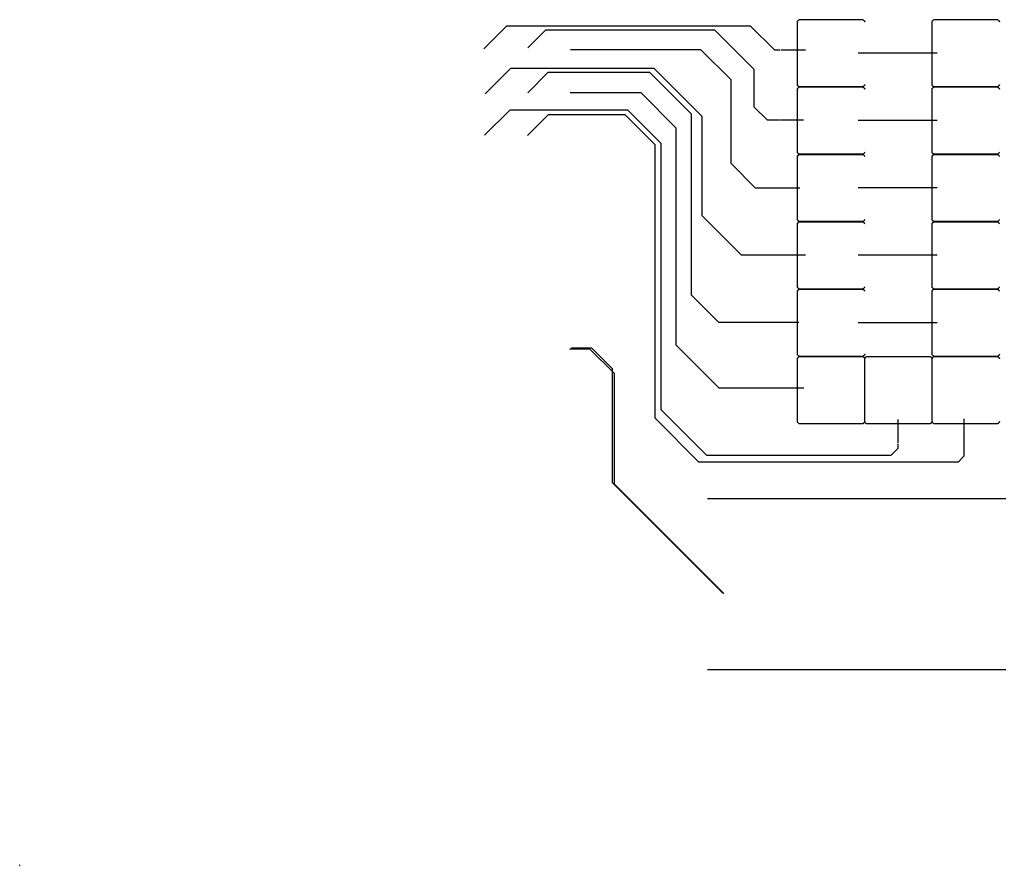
# Model space of a CAD drawing. Header units: millimetres. Extents: x -57500 to 57500, y -57500 to 57500.
# Drawn here: x -57500 to 995, y -57500 to -7038 of the extents above; entities that cross this region are included whole.
import ezdxf

# ---------------------------------------------------------------- set-up
doc = ezdxf.new("R2010")
doc.units = ezdxf.units.MM

msp = doc.modelspace()

# ---------------------------------------------------------------- linework, layer by layer
for p, q in [((-28440.25, -7420), (-29791.9, -8771.65)), ((-13863.25, -7420), (-28440.25, -7420)), ((-12421.45, -8861.8), (-13863.25, -7420)), ((-11062.519, -7172.61), (-11062.436, -7161.087)), ((-11062.519, -10921.677), (-11062.519, -7172.61)), ((-11062.436, -7161.087), (-11060.704, -7149.678)), ((-11060.704, -7149.678), (-11057.154, -7138.64)), ((-11057.154, -7138.64), (-11052.18, -7128.902)), ((-11052.18, -7128.902), (-11045.831, -7120.063)), ((-11045.831, -7120.063), (-11038.264, -7112.265)), ((-11038.264, -7112.265), (-11022.9, -7096.901)), ((-11022.9, -7096.901), (-11014.752, -7088.754)), ((-11014.752, -7088.754), (-11006.604, -7080.606)), ((-11006.604, -7080.606), (-10998.457, -7072.458)), ((-10998.457, -7072.458), (-10990.309, -7064.311)), ((-10990.309, -7064.311), (-10982.149, -7056.176)), ((-10982.149, -7056.176), (-10973.054, -7049.081)), ((-10973.054, -7049.081), (-10963.498, -7043.801)), ((-10963.498, -7043.801), (-10953.208, -7040.064)), ((-10953.208, -7040.064), (-10942.532, -7037.954)), ((-10942.532, -7037.954), (-10931.671, -7037.526)), ((-10931.671, -7037.526), (-7182.603, -7037.526)), ((-7182.603, -7037.526), (-7171.08, -7037.609)), ((-7171.08, -7037.609), (-7159.671, -7039.341)), ((-7159.671, -7039.341), (-7148.633, -7042.891)), ((-7148.633, -7042.891), (-7138.895, -7047.865)), ((-7138.895, -7047.865), (-7130.056, -7054.214)), ((-7130.056, -7054.214), (-7122.258, -7061.781)), ((-7122.258, -7061.781), (-7106.894, -7077.145)), ((-7106.894, -7077.145), (-7098.747, -7085.293)), ((-7098.747, -7085.293), (-7090.599, -7093.44)), ((-7090.599, -7093.44), (-7082.452, -7101.588)), ((-7082.452, -7101.588), (-7074.304, -7109.736)), ((-7074.304, -7109.736), (-7066.169, -7117.896)), ((-7066.169, -7117.896), (-7059.074, -7126.99)), ((-7059.074, -7126.99), (-7053.794, -7136.547)), ((-7053.794, -7136.547), (-7050.057, -7146.837)), ((-7050.057, -7146.837), (-7047.947, -7157.513)), ((-7047.947, -7157.513), (-7047.519, -7168.374)), ((-3022.519, -7172.61), (-3022.436, -7161.087)), ((-3022.519, -10921.677), (-3022.519, -7172.61)), ((-3022.436, -7161.087), (-3020.704, -7149.678)), ((-3020.704, -7149.678), (-3017.154, -7138.64)), ((-3017.154, -7138.64), (-3012.18, -7128.902)), ((-3012.18, -7128.902), (-3005.831, -7120.063)), ((-3005.831, -7120.063), (-2998.264, -7112.265)), ((-2998.264, -7112.265), (-2982.9, -7096.901)), ((-2982.9, -7096.901), (-2974.752, -7088.754)), ((-2974.752, -7088.754), (-2966.604, -7080.606)), ((-2966.604, -7080.606), (-2958.457, -7072.458)), ((-2958.457, -7072.458), (-2950.309, -7064.311)), ((-2950.309, -7064.311), (-2942.149, -7056.176)), ((-2942.149, -7056.176), (-2933.054, -7049.081)), ((-2933.054, -7049.081), (-2923.498, -7043.801)), ((-2923.498, -7043.801), (-2913.208, -7040.064)), ((-2913.208, -7040.064), (-2902.532, -7037.954)), ((-2902.532, -7037.954), (-2891.671, -7037.526)), ((-2891.671, -7037.526), (857.397, -7037.526)), ((857.397, -7037.526), (868.92, -7037.609)), ((868.92, -7037.609), (880.329, -7039.341)), ((880.329, -7039.341), (891.367, -7042.891)), ((891.367, -7042.891), (901.105, -7047.865)), ((901.105, -7047.865), (909.944, -7054.214)), ((909.944, -7054.214), (917.742, -7061.781)), ((917.742, -7061.781), (933.106, -7077.145)), ((933.106, -7077.145), (941.253, -7085.293)), ((941.253, -7085.293), (949.401, -7093.44)), ((949.401, -7093.44), (957.548, -7101.588)), ((957.548, -7101.588), (965.696, -7109.736)), ((965.696, -7109.736), (973.831, -7117.896)), ((973.831, -7117.896), (980.926, -7126.99)), ((980.926, -7126.99), (986.206, -7136.547)), ((986.206, -7136.547), (989.943, -7146.837)), ((989.943, -7146.837), (992.053, -7157.513)), ((992.053, -7157.513), (992.481, -7168.374)), ((-26093.8, -7661.7), (-27153.9, -8721.8)), ((-15990.55, -7661.7), (-26093.8, -7661.7)), ((-13637, -10015.25), (-15990.55, -7661.7)), ((-16822.75, -8838.15), (-24614.8, -8838.15)), ((-15020.5, -10640.4), (-16822.75, -8838.15)), ((-12096.05, -8861.8), (-12421.45, -8861.8)), ((-10587.25, -8863.35), (-12031.7, -8863.35)), ((-2722.3, -9040), (-7441.4, -9040)), ((-28193.65, -9953.05), (-29699.05, -11458.45)), ((-19606.5, -9953.05), (-28193.65, -9953.05)), ((-25956.1, -10200.8), (-27154.05, -11398.75)), ((-19876.2, -10200.8), (-25956.1, -10200.8)), ((-17395.45, -12681.55), (-19876.2, -10200.8)), ((-16744.1, -12815.45), (-19606.5, -9953.05)), ((-13637, -12252.1), (-13637, -10015.25)), ((-15020.5, -15623.1), (-15020.5, -10640.4)), ((-11062.091, -10932.539), (-11062.519, -10921.677)), ((-11059.981, -10943.215), (-11062.091, -10932.539)), ((-11056.244, -10953.504), (-11059.981, -10943.215)), ((-11050.964, -10963.061), (-11056.244, -10953.504)), ((-11043.869, -10972.156), (-11050.964, -10963.061)), ((-11035.734, -10980.316), (-11043.869, -10972.156)), ((-11011.291, -11004.759), (-11035.734, -10980.316)), ((-11022.9, -11116.901), (-11014.752, -11108.754)), ((-11014.752, -11108.754), (-11006.604, -11100.606)), ((-11003.143, -11012.906), (-11011.291, -11004.759)), ((-11006.604, -11100.606), (-10998.457, -11092.458)), ((-10987.779, -11028.27), (-11003.143, -11012.906)), ((-10998.457, -11092.458), (-10990.309, -11084.311)), ((-10990.309, -11084.311), (-10982.149, -11076.176)), ((-10979.982, -11035.838), (-10987.779, -11028.27)), ((-10982.149, -11076.176), (-10973.054, -11069.081)), ((-10971.143, -11042.187), (-10979.982, -11035.838)), ((-10973.054, -11069.081), (-10963.498, -11063.801)), ((-10961.405, -11047.161), (-10971.143, -11042.187)), ((-10963.498, -11063.801), (-10953.208, -11060.064)), ((-10950.367, -11050.711), (-10961.405, -11047.161)), ((-10953.208, -11060.064), (-10942.532, -11057.954)), ((-10938.957, -11052.443), (-10950.367, -11050.711)), ((-10942.532, -11057.954), (-10931.671, -11057.526)), ((-10927.435, -11052.526), (-10938.957, -11052.443)), ((-10931.671, -11057.526), (-7182.603, -11057.526)), ((-7178.367, -11052.526), (-10927.435, -11052.526)), ((-7182.603, -11057.526), (-7171.08, -11057.609)), ((-7167.506, -11052.098), (-7178.367, -11052.526)), ((-7171.08, -11057.609), (-7159.671, -11059.341)), ((-7156.83, -11049.988), (-7167.506, -11052.098)), ((-7159.671, -11059.341), (-7148.633, -11062.891)), ((-7146.54, -11046.25), (-7156.83, -11049.988)), ((-7148.633, -11062.891), (-7138.895, -11067.865)), ((-7136.984, -11040.971), (-7146.54, -11046.25)), ((-7138.895, -11067.865), (-7130.056, -11074.214)), ((-7127.889, -11033.876), (-7136.984, -11040.971)), ((-7130.056, -11074.214), (-7122.258, -11081.781)), ((-7119.729, -11025.741), (-7127.889, -11033.876)), ((-7122.258, -11081.781), (-7106.894, -11097.145)), ((-7111.581, -11017.593), (-7119.729, -11025.741)), ((-7103.434, -11009.445), (-7111.581, -11017.593)), ((-7106.894, -11097.145), (-7098.747, -11105.293)), ((-7095.286, -11001.298), (-7103.434, -11009.445)), ((-7098.747, -11105.293), (-7090.599, -11113.44)), ((-7071.774, -10977.786), (-7095.286, -11001.298)), ((-7090.599, -11113.44), (-7082.452, -11121.588)), ((-7064.207, -10969.989), (-7071.774, -10977.786)), ((-7057.858, -10961.15), (-7064.207, -10969.989)), ((-7052.884, -10951.411), (-7057.858, -10961.15)), ((-7049.334, -10940.373), (-7052.884, -10951.411)), ((-7047.602, -10928.964), (-7049.334, -10940.373)), ((-7047.519, -10917.441), (-7047.602, -10928.964)), ((-3022.091, -10932.539), (-3022.519, -10921.677)), ((-3019.981, -10943.215), (-3022.091, -10932.539)), ((-3016.244, -10953.504), (-3019.981, -10943.215)), ((-3010.964, -10963.061), (-3016.244, -10953.504)), ((-3003.869, -10972.156), (-3010.964, -10963.061)), ((-2995.734, -10980.316), (-3003.869, -10972.156)), ((-2971.291, -11004.759), (-2995.734, -10980.316)), ((-2982.9, -11116.901), (-2974.752, -11108.754)), ((-2974.752, -11108.754), (-2966.604, -11100.606)), ((-2963.143, -11012.906), (-2971.291, -11004.759)), ((-2966.604, -11100.606), (-2958.457, -11092.458)), ((-2947.779, -11028.27), (-2963.143, -11012.906)), ((-2958.457, -11092.458), (-2950.309, -11084.311)), ((-2950.309, -11084.311), (-2942.149, -11076.176)), ((-2939.982, -11035.838), (-2947.779, -11028.27)), ((-2942.149, -11076.176), (-2933.054, -11069.081)), ((-2931.143, -11042.187), (-2939.982, -11035.838)), ((-2933.054, -11069.081), (-2923.498, -11063.801)), ((-2921.405, -11047.161), (-2931.143, -11042.187)), ((-2923.498, -11063.801), (-2913.208, -11060.064)), ((-2910.367, -11050.711), (-2921.405, -11047.161)), ((-2913.208, -11060.064), (-2902.532, -11057.954)), ((-2898.957, -11052.443), (-2910.367, -11050.711)), ((-2902.532, -11057.954), (-2891.671, -11057.526)), ((-2887.435, -11052.526), (-2898.957, -11052.443)), ((-2891.671, -11057.526), (857.397, -11057.526)), ((861.633, -11052.526), (-2887.435, -11052.526)), ((857.397, -11057.526), (868.92, -11057.609)), ((872.494, -11052.098), (861.633, -11052.526)), ((868.92, -11057.609), (880.329, -11059.341)), ((883.17, -11049.988), (872.494, -11052.098)), ((880.329, -11059.341), (891.367, -11062.891)), ((893.46, -11046.25), (883.17, -11049.988)), ((891.367, -11062.891), (901.105, -11067.865)), ((903.016, -11040.971), (893.46, -11046.25)), ((901.105, -11067.865), (909.944, -11074.214)), ((912.111, -11033.876), (903.016, -11040.971)), ((909.944, -11074.214), (917.742, -11081.781)), ((920.271, -11025.741), (912.111, -11033.876)), ((917.742, -11081.781), (933.106, -11097.145)), ((928.419, -11017.593), (920.271, -11025.741)), ((936.566, -11009.445), (928.419, -11017.593)), ((933.106, -11097.145), (941.253, -11105.293)), ((944.714, -11001.298), (936.566, -11009.445)), ((941.253, -11105.293), (949.401, -11113.44)), ((968.226, -10977.786), (944.714, -11001.298)), ((949.401, -11113.44), (957.548, -11121.588)), ((975.793, -10969.989), (968.226, -10977.786)), ((982.142, -10961.15), (975.793, -10969.989)), ((987.116, -10951.411), (982.142, -10961.15)), ((990.666, -10940.373), (987.116, -10951.411)), ((992.398, -10928.964), (990.666, -10940.373)), ((992.481, -10917.441), (992.398, -10928.964)), ((-20401.7, -11408.3), (-24631.7, -11408.3)), ((-18302.65, -13507.35), (-20401.7, -11408.3)), ((-11062.519, -11192.61), (-11062.436, -11181.087)), ((-11062.519, -14941.677), (-11062.519, -11192.61)), ((-11062.436, -11181.087), (-11060.704, -11169.678)), ((-11060.704, -11169.678), (-11057.154, -11158.64)), ((-11057.154, -11158.64), (-11052.18, -11148.902)), ((-11052.18, -11148.902), (-11045.831, -11140.063)), ((-11045.831, -11140.063), (-11038.264, -11132.265)), ((-11038.264, -11132.265), (-11022.9, -11116.901)), ((-7082.452, -11121.588), (-7074.304, -11129.736)), ((-7074.304, -11129.736), (-7066.169, -11137.896)), ((-7066.169, -11137.896), (-7059.074, -11146.99)), ((-7059.074, -11146.99), (-7053.794, -11156.547)), ((-7053.794, -11156.547), (-7050.057, -11166.837)), ((-7050.057, -11166.837), (-7047.947, -11177.513)), ((-7047.947, -11177.513), (-7047.519, -11188.374)), ((-3022.519, -11192.61), (-3022.436, -11181.087)), ((-3022.519, -14941.677), (-3022.519, -11192.61)), ((-3022.436, -11181.087), (-3020.704, -11169.678)), ((-3020.704, -11169.678), (-3017.154, -11158.64)), ((-3017.154, -11158.64), (-3012.18, -11148.902)), ((-3012.18, -11148.902), (-3005.831, -11140.063)), ((-3005.831, -11140.063), (-2998.264, -11132.265)), ((-2998.264, -11132.265), (-2982.9, -11116.901)), ((957.548, -11121.588), (965.696, -11129.736)), ((965.696, -11129.736), (973.831, -11137.896)), ((973.831, -11137.896), (980.926, -11146.99)), ((980.926, -11146.99), (986.206, -11156.547)), ((986.206, -11156.547), (989.943, -11166.837)), ((989.943, -11166.837), (992.053, -11177.513)), ((992.053, -11177.513), (992.481, -11188.374)), ((-12852.55, -13036.55), (-13637, -12252.1)), ((-28240.75, -12443.75), (-29735.55, -13938.55)), ((-21180.2, -12443.75), (-28240.75, -12443.75)), ((-25943.7, -12727.3), (-27168.15, -13951.75)), ((-21347.95, -12727.3), (-25943.7, -12727.3)), ((-19561.65, -14513.6), (-21347.95, -12727.3)), ((-19197.75, -14426.2), (-21180.2, -12443.75)), ((-17395.45, -23473.85), (-17395.45, -12681.55)), ((-16744.1, -18752.25), (-16744.1, -12815.45)), ((-12094.35, -13036.55), (-12852.55, -13036.55)), ((-10703.85, -13042.95), (-12047.6, -13042.95)), ((-2722.3, -13060), (-7441.4, -13060)), ((-18302.65, -26451.75), (-18302.65, -13507.35)), ((-19561.65, -30818.65), (-19561.65, -14513.6)), ((-19197.75, -30328.35), (-19197.75, -14426.2)), ((-11062.091, -14952.539), (-11062.519, -14941.677)), ((-11062.519, -15212.61), (-11062.436, -15201.087)), ((-11062.436, -15201.087), (-11060.704, -15189.678)), ((-11059.981, -14963.215), (-11062.091, -14952.539)), ((-11060.704, -15189.678), (-11057.154, -15178.64)), ((-11056.244, -14973.504), (-11059.981, -14963.215)), ((-11057.154, -15178.64), (-11052.18, -15168.902)), ((-11050.964, -14983.061), (-11056.244, -14973.504)), ((-11052.18, -15168.902), (-11045.831, -15160.063)), ((-11043.869, -14992.156), (-11050.964, -14983.061)), ((-11045.831, -15160.063), (-11038.264, -15152.265)), ((-11035.734, -15000.316), (-11043.869, -14992.156)), ((-11038.264, -15152.265), (-11022.9, -15136.901)), ((-11011.291, -15024.759), (-11035.734, -15000.316)), ((-11022.9, -15136.901), (-11014.752, -15128.754)), ((-11014.752, -15128.754), (-11006.604, -15120.606)), ((-11003.143, -15032.906), (-11011.291, -15024.759)), ((-11006.604, -15120.606), (-10998.457, -15112.458)), ((-10987.779, -15048.27), (-11003.143, -15032.906)), ((-10998.457, -15112.458), (-10990.309, -15104.311)), ((-10990.309, -15104.311), (-10982.149, -15096.176)), ((-10979.982, -15055.838), (-10987.779, -15048.27)), ((-10982.149, -15096.176), (-10973.054, -15089.081)), ((-10971.143, -15062.187), (-10979.982, -15055.838)), ((-10973.054, -15089.081), (-10963.498, -15083.801)), ((-10961.405, -15067.161), (-10971.143, -15062.187)), ((-10963.498, -15083.801), (-10953.208, -15080.064)), ((-10950.367, -15070.711), (-10961.405, -15067.161)), ((-10953.208, -15080.064), (-10942.532, -15077.954)), ((-10938.957, -15072.443), (-10950.367, -15070.711)), ((-10942.532, -15077.954), (-10931.671, -15077.526)), ((-10927.435, -15072.526), (-10938.957, -15072.443)), ((-10931.671, -15077.526), (-7182.603, -15077.526)), ((-7178.367, -15072.526), (-10927.435, -15072.526)), ((-7182.603, -15077.526), (-7171.08, -15077.609)), ((-7167.506, -15072.098), (-7178.367, -15072.526)), ((-7171.08, -15077.609), (-7159.671, -15079.341)), ((-7156.83, -15069.988), (-7167.506, -15072.098)), ((-7159.671, -15079.341), (-7148.633, -15082.891)), ((-7146.54, -15066.25), (-7156.83, -15069.988)), ((-7148.633, -15082.891), (-7138.895, -15087.865)), ((-7136.984, -15060.971), (-7146.54, -15066.25)), ((-7138.895, -15087.865), (-7130.056, -15094.214)), ((-7127.889, -15053.876), (-7136.984, -15060.971)), ((-7130.056, -15094.214), (-7122.258, -15101.781)), ((-7119.729, -15045.741), (-7127.889, -15053.876)), ((-7122.258, -15101.781), (-7106.894, -15117.145)), ((-7111.581, -15037.593), (-7119.729, -15045.741)), ((-7103.434, -15029.445), (-7111.581, -15037.593)), ((-7106.894, -15117.145), (-7098.747, -15125.293)), ((-7095.286, -15021.298), (-7103.434, -15029.445)), ((-7098.747, -15125.293), (-7090.599, -15133.44)), ((-7071.774, -14997.786), (-7095.286, -15021.298)), ((-7090.599, -15133.44), (-7082.452, -15141.588)), ((-7082.452, -15141.588), (-7074.304, -15149.736)), ((-7074.304, -15149.736), (-7066.169, -15157.896)), ((-7064.207, -14989.989), (-7071.774, -14997.786)), ((-7066.169, -15157.896), (-7059.074, -15166.99)), ((-7057.858, -14981.15), (-7064.207, -14989.989)), ((-7059.074, -15166.99), (-7053.794, -15176.547)), ((-7052.884, -14971.411), (-7057.858, -14981.15)), ((-7053.794, -15176.547), (-7050.057, -15186.837)), ((-7049.334, -14960.373), (-7052.884, -14971.411)), ((-7050.057, -15186.837), (-7047.947, -15197.513)), ((-7047.602, -14948.964), (-7049.334, -14960.373)), ((-7047.947, -15197.513), (-7047.519, -15208.374)), ((-7047.519, -14937.441), (-7047.602, -14948.964)), ((-3022.091, -14952.539), (-3022.519, -14941.677)), ((-3022.519, -15212.61), (-3022.436, -15201.087)), ((-3022.436, -15201.087), (-3020.704, -15189.678)), ((-3019.981, -14963.215), (-3022.091, -14952.539)), ((-3020.704, -15189.678), (-3017.154, -15178.64)), ((-3016.244, -14973.504), (-3019.981, -14963.215)), ((-3017.154, -15178.64), (-3012.18, -15168.902)), ((-3010.964, -14983.061), (-3016.244, -14973.504)), ((-3012.18, -15168.902), (-3005.831, -15160.063)), ((-3003.869, -14992.156), (-3010.964, -14983.061)), ((-3005.831, -15160.063), (-2998.264, -15152.265)), ((-2995.734, -15000.316), (-3003.869, -14992.156)), ((-2998.264, -15152.265), (-2982.9, -15136.901)), ((-2971.291, -15024.759), (-2995.734, -15000.316)), ((-2982.9, -15136.901), (-2974.752, -15128.754)), ((-2974.752, -15128.754), (-2966.604, -15120.606)), ((-2963.143, -15032.906), (-2971.291, -15024.759)), ((-2966.604, -15120.606), (-2958.457, -15112.458)), ((-2947.779, -15048.27), (-2963.143, -15032.906)), ((-2958.457, -15112.458), (-2950.309, -15104.311)), ((-2950.309, -15104.311), (-2942.149, -15096.176)), ((-2939.982, -15055.838), (-2947.779, -15048.27)), ((-2942.149, -15096.176), (-2933.054, -15089.081)), ((-2931.143, -15062.187), (-2939.982, -15055.838)), ((-2933.054, -15089.081), (-2923.498, -15083.801)), ((-2921.405, -15067.161), (-2931.143, -15062.187)), ((-2923.498, -15083.801), (-2913.208, -15080.064)), ((-2910.367, -15070.711), (-2921.405, -15067.161)), ((-2913.208, -15080.064), (-2902.532, -15077.954)), ((-2898.957, -15072.443), (-2910.367, -15070.711)), ((-2902.532, -15077.954), (-2891.671, -15077.526)), ((-2887.435, -15072.526), (-2898.957, -15072.443)), ((-2891.671, -15077.526), (857.397, -15077.526)), ((861.633, -15072.526), (-2887.435, -15072.526)), ((857.397, -15077.526), (868.92, -15077.609)), ((872.494, -15072.098), (861.633, -15072.526)), ((868.92, -15077.609), (880.329, -15079.341)), ((883.17, -15069.988), (872.494, -15072.098)), ((880.329, -15079.341), (891.367, -15082.891)), ((893.46, -15066.25), (883.17, -15069.988)), ((891.367, -15082.891), (901.105, -15087.865)), ((903.016, -15060.971), (893.46, -15066.25)), ((901.105, -15087.865), (909.944, -15094.214)), ((912.111, -15053.876), (903.016, -15060.971)), ((909.944, -15094.214), (917.742, -15101.781)), ((920.271, -15045.741), (912.111, -15053.876)), ((917.742, -15101.781), (933.106, -15117.145)), ((928.419, -15037.593), (920.271, -15045.741)), ((936.566, -15029.445), (928.419, -15037.593)), ((933.106, -15117.145), (941.253, -15125.293)), ((944.714, -15021.298), (936.566, -15029.445)), ((941.253, -15125.293), (949.401, -15133.44)), ((968.226, -14997.786), (944.714, -15021.298)), ((949.401, -15133.44), (957.548, -15141.588)), ((957.548, -15141.588), (965.696, -15149.736)), ((965.696, -15149.736), (973.831, -15157.896)), ((975.793, -14989.989), (968.226, -14997.786)), ((973.831, -15157.896), (980.926, -15166.99)), ((982.142, -14981.15), (975.793, -14989.989)), ((980.926, -15166.99), (986.206, -15176.547)), ((987.116, -14971.411), (982.142, -14981.15)), ((986.206, -15176.547), (989.943, -15186.837)), ((990.666, -14960.373), (987.116, -14971.411)), ((989.943, -15186.837), (992.053, -15197.513)), ((992.398, -14948.964), (990.666, -14960.373)), ((992.053, -15197.513), (992.481, -15208.374)), ((992.481, -14937.441), (992.398, -14948.964)), ((-13557.5, -17086.1), (-15020.5, -15623.1)), ((-11062.519, -18961.677), (-11062.519, -15212.61)), ((-3022.519, -18961.677), (-3022.519, -15212.61)), ((-12094.35, -17086.1), (-13557.5, -17086.1)), ((-10917.7, -17085.85), (-12065.3, -17085.85)), ((-2722.3, -17080), (-7441.4, -17080)), ((-14411.8, -21084.55), (-16744.1, -18752.25)), ((-11062.091, -18972.539), (-11062.519, -18961.677)), ((-11062.519, -19232.61), (-11062.436, -19221.087)), ((-11062.519, -22981.677), (-11062.519, -19232.61)), ((-11062.436, -19221.087), (-11060.704, -19209.678)), ((-11059.981, -18983.215), (-11062.091, -18972.539)), ((-11060.704, -19209.678), (-11057.154, -19198.64)), ((-11056.244, -18993.504), (-11059.981, -18983.215)), ((-11057.154, -19198.64), (-11052.18, -19188.902)), ((-11050.964, -19003.061), (-11056.244, -18993.504)), ((-11052.18, -19188.902), (-11045.831, -19180.063)), ((-11043.869, -19012.156), (-11050.964, -19003.061)), ((-11045.831, -19180.063), (-11038.264, -19172.265)), ((-11035.734, -19020.316), (-11043.869, -19012.156)), ((-11038.264, -19172.265), (-11022.9, -19156.901)), ((-11011.291, -19044.759), (-11035.734, -19020.316)), ((-11022.9, -19156.901), (-11014.752, -19148.754)), ((-11014.752, -19148.754), (-11006.604, -19140.606)), ((-11003.143, -19052.906), (-11011.291, -19044.759)), ((-11006.604, -19140.606), (-10998.457, -19132.458)), ((-10987.779, -19068.27), (-11003.143, -19052.906)), ((-10998.457, -19132.458), (-10990.309, -19124.311)), ((-10990.309, -19124.311), (-10982.149, -19116.176)), ((-10979.982, -19075.838), (-10987.779, -19068.27)), ((-10982.149, -19116.176), (-10973.054, -19109.081)), ((-10971.143, -19082.187), (-10979.982, -19075.838)), ((-10973.054, -19109.081), (-10963.498, -19103.801)), ((-10961.405, -19087.161), (-10971.143, -19082.187)), ((-10963.498, -19103.801), (-10953.208, -19100.064)), ((-10950.367, -19090.711), (-10961.405, -19087.161)), ((-10953.208, -19100.064), (-10942.532, -19097.954)), ((-10938.957, -19092.443), (-10950.367, -19090.711)), ((-10942.532, -19097.954), (-10931.671, -19097.526)), ((-10927.435, -19092.526), (-10938.957, -19092.443)), ((-10931.671, -19097.526), (-7182.603, -19097.526)), ((-7178.367, -19092.526), (-10927.435, -19092.526)), ((-7182.603, -19097.526), (-7171.08, -19097.609)), ((-7167.506, -19092.098), (-7178.367, -19092.526)), ((-7171.08, -19097.609), (-7159.671, -19099.341)), ((-7156.83, -19089.988), (-7167.506, -19092.098)), ((-7159.671, -19099.341), (-7148.633, -19102.891)), ((-7146.54, -19086.25), (-7156.83, -19089.988)), ((-7148.633, -19102.891), (-7138.895, -19107.865)), ((-7136.984, -19080.971), (-7146.54, -19086.25)), ((-7138.895, -19107.865), (-7130.056, -19114.214)), ((-7127.889, -19073.876), (-7136.984, -19080.971)), ((-7130.056, -19114.214), (-7122.258, -19121.781)), ((-7119.729, -19065.741), (-7127.889, -19073.876)), ((-7122.258, -19121.781), (-7106.894, -19137.145)), ((-7111.581, -19057.593), (-7119.729, -19065.741)), ((-7103.434, -19049.445), (-7111.581, -19057.593)), ((-7106.894, -19137.145), (-7098.747, -19145.293)), ((-7095.286, -19041.298), (-7103.434, -19049.445)), ((-7098.747, -19145.293), (-7090.599, -19153.44)), ((-7071.774, -19017.786), (-7095.286, -19041.298)), ((-7090.599, -19153.44), (-7082.452, -19161.588)), ((-7082.452, -19161.588), (-7074.304, -19169.736)), ((-7074.304, -19169.736), (-7066.169, -19177.896)), ((-7064.207, -19009.989), (-7071.774, -19017.786)), ((-7066.169, -19177.896), (-7059.074, -19186.99)), ((-7057.858, -19001.15), (-7064.207, -19009.989)), ((-7059.074, -19186.99), (-7053.794, -19196.547)), ((-7052.884, -18991.411), (-7057.858, -19001.15)), ((-7053.794, -19196.547), (-7050.057, -19206.837)), ((-7049.334, -18980.373), (-7052.884, -18991.411)), ((-7050.057, -19206.837), (-7047.947, -19217.513)), ((-7047.602, -18968.964), (-7049.334, -18980.373)), ((-7047.947, -19217.513), (-7047.519, -19228.374)), ((-7047.519, -18957.441), (-7047.602, -18968.964)), ((-3022.091, -18972.539), (-3022.519, -18961.677)), ((-3022.519, -19232.61), (-3022.436, -19221.087)), ((-3022.519, -22981.677), (-3022.519, -19232.61)), ((-3022.436, -19221.087), (-3020.704, -19209.678)), ((-3019.981, -18983.215), (-3022.091, -18972.539)), ((-3020.704, -19209.678), (-3017.154, -19198.64)), ((-3016.244, -18993.504), (-3019.981, -18983.215)), ((-3017.154, -19198.64), (-3012.18, -19188.902)), ((-3010.964, -19003.061), (-3016.244, -18993.504)), ((-3012.18, -19188.902), (-3005.831, -19180.063)), ((-3003.869, -19012.156), (-3010.964, -19003.061)), ((-3005.831, -19180.063), (-2998.264, -19172.265)), ((-2995.734, -19020.316), (-3003.869, -19012.156)), ((-2998.264, -19172.265), (-2982.9, -19156.901)), ((-2971.291, -19044.759), (-2995.734, -19020.316)), ((-2982.9, -19156.901), (-2974.752, -19148.754)), ((-2974.752, -19148.754), (-2966.604, -19140.606)), ((-2963.143, -19052.906), (-2971.291, -19044.759)), ((-2966.604, -19140.606), (-2958.457, -19132.458)), ((-2947.779, -19068.27), (-2963.143, -19052.906)), ((-2958.457, -19132.458), (-2950.309, -19124.311)), ((-2950.309, -19124.311), (-2942.149, -19116.176)), ((-2939.982, -19075.838), (-2947.779, -19068.27)), ((-2942.149, -19116.176), (-2933.054, -19109.081)), ((-2931.143, -19082.187), (-2939.982, -19075.838)), ((-2933.054, -19109.081), (-2923.498, -19103.801)), ((-2921.405, -19087.161), (-2931.143, -19082.187)), ((-2923.498, -19103.801), (-2913.208, -19100.064)), ((-2910.367, -19090.711), (-2921.405, -19087.161)), ((-2913.208, -19100.064), (-2902.532, -19097.954)), ((-2898.957, -19092.443), (-2910.367, -19090.711)), ((-2902.532, -19097.954), (-2891.671, -19097.526)), ((-2887.435, -19092.526), (-2898.957, -19092.443)), ((-2891.671, -19097.526), (857.397, -19097.526)), ((861.633, -19092.526), (-2887.435, -19092.526)), ((857.397, -19097.526), (868.92, -19097.609)), ((872.494, -19092.098), (861.633, -19092.526)), ((868.92, -19097.609), (880.329, -19099.341)), ((883.17, -19089.988), (872.494, -19092.098)), ((880.329, -19099.341), (891.367, -19102.891)), ((893.46, -19086.25), (883.17, -19089.988)), ((891.367, -19102.891), (901.105, -19107.865)), ((903.016, -19080.971), (893.46, -19086.25)), ((901.105, -19107.865), (909.944, -19114.214)), ((912.111, -19073.876), (903.016, -19080.971)), ((909.944, -19114.214), (917.742, -19121.781)), ((920.271, -19065.741), (912.111, -19073.876)), ((917.742, -19121.781), (933.106, -19137.145)), ((928.419, -19057.593), (920.271, -19065.741)), ((936.566, -19049.445), (928.419, -19057.593)), ((933.106, -19137.145), (941.253, -19145.293)), ((944.714, -19041.298), (936.566, -19049.445)), ((941.253, -19145.293), (949.401, -19153.44)), ((968.226, -19017.786), (944.714, -19041.298)), ((949.401, -19153.44), (957.548, -19161.588)), ((957.548, -19161.588), (965.696, -19169.736)), ((965.696, -19169.736), (973.831, -19177.896)), ((975.793, -19009.989), (968.226, -19017.786)), ((973.831, -19177.896), (980.926, -19186.99)), ((982.142, -19001.15), (975.793, -19009.989)), ((980.926, -19186.99), (986.206, -19196.547)), ((987.116, -18991.411), (982.142, -19001.15)), ((986.206, -19196.547), (989.943, -19206.837)), ((990.666, -18980.373), (987.116, -18991.411)), ((989.943, -19206.837), (992.053, -19217.513)), ((992.398, -18968.964), (990.666, -18980.373)), ((992.053, -19217.513), (992.481, -19228.374)), ((992.481, -18957.441), (992.398, -18968.964)), ((-12094.35, -21084.55), (-14411.8, -21084.55)), ((-10574, -21084.15), (-12153.6, -21084.15)), ((-2722.3, -21100), (-7441.4, -21100)), ((-11062.091, -22992.539), (-11062.519, -22981.677)), ((-11062.519, -23252.61), (-11062.436, -23241.087)), ((-11062.519, -27001.677), (-11062.519, -23252.61)), ((-11062.436, -23241.087), (-11060.704, -23229.678)), ((-11059.981, -23003.215), (-11062.091, -22992.539)), ((-11060.704, -23229.678), (-11057.154, -23218.64)), ((-11056.244, -23013.504), (-11059.981, -23003.215)), ((-11057.154, -23218.64), (-11052.18, -23208.902)), ((-11050.964, -23023.061), (-11056.244, -23013.504)), ((-11052.18, -23208.902), (-11045.831, -23200.063)), ((-11043.869, -23032.156), (-11050.964, -23023.061)), ((-11045.831, -23200.063), (-11038.264, -23192.265)), ((-11035.734, -23040.316), (-11043.869, -23032.156)), ((-11038.264, -23192.265), (-11022.9, -23176.901)), ((-11011.291, -23064.759), (-11035.734, -23040.316)), ((-11022.9, -23176.901), (-11014.752, -23168.754)), ((-11014.752, -23168.754), (-11006.604, -23160.606)), ((-11003.143, -23072.906), (-11011.291, -23064.759)), ((-11006.604, -23160.606), (-10998.457, -23152.458)), ((-10987.779, -23088.27), (-11003.143, -23072.906)), ((-10998.457, -23152.458), (-10990.309, -23144.311)), ((-10990.309, -23144.311), (-10982.149, -23136.176)), ((-10979.982, -23095.838), (-10987.779, -23088.27)), ((-10982.149, -23136.176), (-10973.054, -23129.081)), ((-10971.143, -23102.187), (-10979.982, -23095.838)), ((-10973.054, -23129.081), (-10963.498, -23123.801)), ((-10961.405, -23107.161), (-10971.143, -23102.187)), ((-10963.498, -23123.801), (-10953.208, -23120.064)), ((-10950.367, -23110.711), (-10961.405, -23107.161)), ((-10953.208, -23120.064), (-10942.532, -23117.954)), ((-10938.957, -23112.443), (-10950.367, -23110.711)), ((-10942.532, -23117.954), (-10931.671, -23117.526)), ((-10927.435, -23112.526), (-10938.957, -23112.443)), ((-10931.671, -23117.526), (-7182.603, -23117.526)), ((-7178.367, -23112.526), (-10927.435, -23112.526)), ((-7182.603, -23117.526), (-7171.08, -23117.609)), ((-7167.506, -23112.098), (-7178.367, -23112.526)), ((-7171.08, -23117.609), (-7159.671, -23119.341)), ((-7156.83, -23109.988), (-7167.506, -23112.098)), ((-7159.671, -23119.341), (-7148.633, -23122.891)), ((-7146.54, -23106.25), (-7156.83, -23109.988)), ((-7148.633, -23122.891), (-7138.895, -23127.865)), ((-7136.984, -23100.971), (-7146.54, -23106.25)), ((-7138.895, -23127.865), (-7130.056, -23134.214)), ((-7127.889, -23093.876), (-7136.984, -23100.971)), ((-7130.056, -23134.214), (-7122.258, -23141.781)), ((-7119.729, -23085.741), (-7127.889, -23093.876)), ((-7122.258, -23141.781), (-7106.894, -23157.145)), ((-7111.581, -23077.593), (-7119.729, -23085.741)), ((-7103.434, -23069.445), (-7111.581, -23077.593)), ((-7106.894, -23157.145), (-7098.747, -23165.293)), ((-7095.286, -23061.298), (-7103.434, -23069.445)), ((-7098.747, -23165.293), (-7090.599, -23173.44)), ((-7071.774, -23037.786), (-7095.286, -23061.298)), ((-7090.599, -23173.44), (-7082.452, -23181.588)), ((-7082.452, -23181.588), (-7074.304, -23189.736)), ((-7074.304, -23189.736), (-7066.169, -23197.896)), ((-7064.207, -23029.989), (-7071.774, -23037.786)), ((-7066.169, -23197.896), (-7059.074, -23206.99)), ((-7057.858, -23021.15), (-7064.207, -23029.989)), ((-7059.074, -23206.99), (-7053.794, -23216.547)), ((-7052.884, -23011.411), (-7057.858, -23021.15)), ((-7053.794, -23216.547), (-7050.057, -23226.837)), ((-7049.334, -23000.373), (-7052.884, -23011.411)), ((-7050.057, -23226.837), (-7047.947, -23237.513)), ((-7047.602, -22988.964), (-7049.334, -23000.373)), ((-7047.947, -23237.513), (-7047.519, -23248.374)), ((-7047.519, -22977.441), (-7047.602, -22988.964)), ((-3022.091, -22992.539), (-3022.519, -22981.677)), ((-3022.519, -23252.61), (-3022.436, -23241.087)), ((-3022.519, -27001.677), (-3022.519, -23252.61)), ((-3022.436, -23241.087), (-3020.704, -23229.678)), ((-3019.981, -23003.215), (-3022.091, -22992.539)), ((-3020.704, -23229.678), (-3017.154, -23218.64)), ((-3016.244, -23013.504), (-3019.981, -23003.215)), ((-3017.154, -23218.64), (-3012.18, -23208.902)), ((-3010.964, -23023.061), (-3016.244, -23013.504)), ((-3012.18, -23208.902), (-3005.831, -23200.063)), ((-3003.869, -23032.156), (-3010.964, -23023.061)), ((-3005.831, -23200.063), (-2998.264, -23192.265)), ((-2995.734, -23040.316), (-3003.869, -23032.156)), ((-2998.264, -23192.265), (-2982.9, -23176.901)), ((-2971.291, -23064.759), (-2995.734, -23040.316)), ((-2982.9, -23176.901), (-2974.752, -23168.754)), ((-2974.752, -23168.754), (-2966.604, -23160.606)), ((-2963.143, -23072.906), (-2971.291, -23064.759)), ((-2966.604, -23160.606), (-2958.457, -23152.458)), ((-2947.779, -23088.27), (-2963.143, -23072.906)), ((-2958.457, -23152.458), (-2950.309, -23144.311)), ((-2950.309, -23144.311), (-2942.149, -23136.176)), ((-2939.982, -23095.838), (-2947.779, -23088.27)), ((-2942.149, -23136.176), (-2933.054, -23129.081)), ((-2931.143, -23102.187), (-2939.982, -23095.838)), ((-2933.054, -23129.081), (-2923.498, -23123.801)), ((-2921.405, -23107.161), (-2931.143, -23102.187)), ((-2923.498, -23123.801), (-2913.208, -23120.064)), ((-2910.367, -23110.711), (-2921.405, -23107.161)), ((-2913.208, -23120.064), (-2902.532, -23117.954)), ((-2898.957, -23112.443), (-2910.367, -23110.711)), ((-2902.532, -23117.954), (-2891.671, -23117.526)), ((-2887.435, -23112.526), (-2898.957, -23112.443)), ((-2891.671, -23117.526), (857.397, -23117.526)), ((861.633, -23112.526), (-2887.435, -23112.526)), ((857.397, -23117.526), (868.92, -23117.609)), ((872.494, -23112.098), (861.633, -23112.526)), ((868.92, -23117.609), (880.329, -23119.341)), ((883.17, -23109.988), (872.494, -23112.098)), ((880.329, -23119.341), (891.367, -23122.891)), ((893.46, -23106.25), (883.17, -23109.988)), ((891.367, -23122.891), (901.105, -23127.865)), ((903.016, -23100.971), (893.46, -23106.25)), ((901.105, -23127.865), (909.944, -23134.214)), ((912.111, -23093.876), (903.016, -23100.971)), ((909.944, -23134.214), (917.742, -23141.781)), ((920.271, -23085.741), (912.111, -23093.876)), ((917.742, -23141.781), (933.106, -23157.145)), ((928.419, -23077.593), (920.271, -23085.741)), ((936.566, -23069.445), (928.419, -23077.593)), ((933.106, -23157.145), (941.253, -23165.293)), ((944.714, -23061.298), (936.566, -23069.445)), ((941.253, -23165.293), (949.401, -23173.44)), ((968.226, -23037.786), (944.714, -23061.298)), ((949.401, -23173.44), (957.548, -23181.588)), ((957.548, -23181.588), (965.696, -23189.736)), ((965.696, -23189.736), (973.831, -23197.896)), ((975.793, -23029.989), (968.226, -23037.786)), ((973.831, -23197.896), (980.926, -23206.99)), ((982.142, -23021.15), (975.793, -23029.989)), ((980.926, -23206.99), (986.206, -23216.547)), ((987.116, -23011.411), (982.142, -23021.15)), ((986.206, -23216.547), (989.943, -23226.837)), ((990.666, -23000.373), (987.116, -23011.411)), ((989.943, -23226.837), (992.053, -23237.513)), ((992.398, -22988.964), (990.666, -23000.373)), ((992.053, -23237.513), (992.481, -23248.374)), ((992.481, -22977.441), (992.398, -22988.964)), ((-15762.8, -25106.5), (-17395.45, -23473.85)), ((-12094.35, -25106.5), (-15762.8, -25106.5)), ((-10974.7, -25104.5), (-12138.2, -25104.5)), ((-2722.3, -25120), (-7441.4, -25120)), ((-23446.6, -26696.5), (-24676.35, -26696.5)), ((-23336.7, -26634.9), (-24566.5, -26634.9)), ((-21983.6, -28159.5), (-23446.6, -26696.5)), ((-22106.95, -27864.65), (-23336.7, -26634.9)), ((-15726.5, -29027.9), (-18302.65, -26451.75)), ((-11062.091, -27012.539), (-11062.519, -27001.677)), ((-11062.519, -27272.61), (-11062.436, -27261.087)), ((-11062.519, -31021.677), (-11062.519, -27272.61)), ((-11062.436, -27261.087), (-11060.704, -27249.678)), ((-11059.981, -27023.215), (-11062.091, -27012.539)), ((-11060.704, -27249.678), (-11057.154, -27238.64)), ((-11056.244, -27033.504), (-11059.981, -27023.215)), ((-11057.154, -27238.64), (-11052.18, -27228.902)), ((-11050.964, -27043.061), (-11056.244, -27033.504)), ((-11052.18, -27228.902), (-11045.831, -27220.063)), ((-11043.869, -27052.156), (-11050.964, -27043.061)), ((-11045.831, -27220.063), (-11038.264, -27212.265)), ((-11035.734, -27060.316), (-11043.869, -27052.156)), ((-11038.264, -27212.265), (-11022.9, -27196.901)), ((-11011.291, -27084.759), (-11035.734, -27060.316)), ((-11022.9, -27196.901), (-11014.752, -27188.754)), ((-11014.752, -27188.754), (-11006.604, -27180.606)), ((-11003.143, -27092.906), (-11011.291, -27084.759)), ((-11006.604, -27180.606), (-10998.457, -27172.458)), ((-10987.779, -27108.27), (-11003.143, -27092.906)), ((-10998.457, -27172.458), (-10990.309, -27164.311)), ((-10990.309, -27164.311), (-10982.149, -27156.176)), ((-10979.982, -27115.838), (-10987.779, -27108.27)), ((-10982.149, -27156.176), (-10973.054, -27149.081)), ((-10971.143, -27122.187), (-10979.982, -27115.838)), ((-10973.054, -27149.081), (-10963.498, -27143.801)), ((-10961.405, -27127.161), (-10971.143, -27122.187)), ((-10963.498, -27143.801), (-10953.208, -27140.064)), ((-10950.367, -27130.711), (-10961.405, -27127.161)), ((-10953.208, -27140.064), (-10942.532, -27137.954)), ((-10938.957, -27132.443), (-10950.367, -27130.711)), ((-10942.532, -27137.954), (-10931.671, -27137.526)), ((-10927.435, -27132.526), (-10938.957, -27132.443)), ((-10931.671, -27137.526), (-7182.603, -27137.526)), ((-7178.367, -27132.526), (-10927.435, -27132.526)), ((-7182.603, -27137.526), (-7171.08, -27137.609)), ((-7167.506, -27132.098), (-7178.367, -27132.526)), ((-7171.08, -27137.609), (-7159.671, -27139.341)), ((-7156.83, -27129.988), (-7167.506, -27132.098)), ((-7159.671, -27139.341), (-7148.633, -27142.891)), ((-7146.54, -27126.25), (-7156.83, -27129.988)), ((-7148.633, -27142.891), (-7138.895, -27147.865)), ((-7136.984, -27120.971), (-7146.54, -27126.25)), ((-7138.895, -27147.865), (-7130.056, -27154.214)), ((-7127.889, -27113.876), (-7136.984, -27120.971)), ((-7130.056, -27154.214), (-7122.258, -27161.781)), ((-7119.729, -27105.741), (-7127.889, -27113.876)), ((-7122.258, -27161.781), (-7106.894, -27177.145)), ((-7111.581, -27097.593), (-7119.729, -27105.741)), ((-7103.434, -27089.445), (-7111.581, -27097.593)), ((-7106.894, -27177.145), (-7098.747, -27185.293)), ((-7095.286, -27081.298), (-7103.434, -27089.445)), ((-7098.747, -27185.293), (-7090.599, -27193.44)), ((-7071.774, -27057.786), (-7095.286, -27081.298)), ((-7090.599, -27193.44), (-7082.452, -27201.588)), ((-7082.452, -27201.588), (-7074.304, -27209.736)), ((-7074.304, -27209.736), (-7066.169, -27217.896)), ((-7064.207, -27049.989), (-7071.774, -27057.786)), ((-7066.169, -27217.896), (-7059.074, -27226.99)), ((-7057.858, -27041.15), (-7064.207, -27049.989)), ((-7059.074, -27226.99), (-7053.794, -27236.547)), ((-7052.884, -27031.411), (-7057.858, -27041.15)), ((-7053.794, -27236.547), (-7050.057, -27246.837)), ((-7049.334, -27020.373), (-7052.884, -27031.411)), ((-7050.057, -27246.837), (-7047.947, -27257.513)), ((-7047.602, -27008.964), (-7049.334, -27020.373)), ((-7047.947, -27257.513), (-7047.519, -27268.374)), ((-7047.519, -26997.441), (-7047.602, -27008.964)), ((-7042.519, -27272.61), (-7042.436, -27261.087)), ((-7042.519, -31021.677), (-7042.519, -27272.61)), ((-7042.436, -27261.087), (-7040.704, -27249.678)), ((-7040.704, -27249.678), (-7037.154, -27238.64)), ((-7037.154, -27238.64), (-7032.18, -27228.902)), ((-7032.18, -27228.902), (-7025.831, -27220.063)), ((-7025.831, -27220.063), (-7018.264, -27212.265)), ((-7018.264, -27212.265), (-7002.9, -27196.901)), ((-7002.9, -27196.901), (-6994.752, -27188.754)), ((-6994.752, -27188.754), (-6986.604, -27180.606)), ((-6986.604, -27180.606), (-6978.457, -27172.458)), ((-6978.457, -27172.458), (-6970.309, -27164.311)), ((-6970.309, -27164.311), (-6962.149, -27156.176)), ((-6962.149, -27156.176), (-6953.054, -27149.081)), ((-6953.054, -27149.081), (-6943.498, -27143.801)), ((-6943.498, -27143.801), (-6933.208, -27140.064)), ((-6933.208, -27140.064), (-6922.532, -27137.954)), ((-6922.532, -27137.954), (-6911.671, -27137.526)), ((-6911.671, -27137.526), (-3162.603, -27137.526)), ((-3162.603, -27137.526), (-3151.08, -27137.609)), ((-3151.08, -27137.609), (-3139.671, -27139.341)), ((-3139.671, -27139.341), (-3128.633, -27142.891)), ((-3128.633, -27142.891), (-3118.895, -27147.865)), ((-3118.895, -27147.865), (-3110.056, -27154.214)), ((-3110.056, -27154.214), (-3102.258, -27161.781)), ((-3102.258, -27161.781), (-3086.894, -27177.145)), ((-3086.894, -27177.145), (-3078.747, -27185.293)), ((-3078.747, -27185.293), (-3070.599, -27193.44)), ((-3070.599, -27193.44), (-3062.452, -27201.588)), ((-3062.452, -27201.588), (-3054.304, -27209.736)), ((-3054.304, -27209.736), (-3046.169, -27217.896)), ((-3046.169, -27217.896), (-3039.074, -27226.99)), ((-3039.074, -27226.99), (-3033.794, -27236.547)), ((-3033.794, -27236.547), (-3030.057, -27246.837)), ((-3030.057, -27246.837), (-3027.947, -27257.513)), ((-3027.947, -27257.513), (-3027.519, -27268.374)), ((-3022.091, -27012.539), (-3022.519, -27001.677)), ((-3022.519, -27272.61), (-3022.436, -27261.087)), ((-3022.519, -31021.677), (-3022.519, -27272.61)), ((-3022.436, -27261.087), (-3020.704, -27249.678)), ((-3019.981, -27023.215), (-3022.091, -27012.539)), ((-3020.704, -27249.678), (-3017.154, -27238.64)), ((-3016.244, -27033.504), (-3019.981, -27023.215)), ((-3017.154, -27238.64), (-3012.18, -27228.902)), ((-3010.964, -27043.061), (-3016.244, -27033.504)), ((-3012.18, -27228.902), (-3005.831, -27220.063)), ((-3003.869, -27052.156), (-3010.964, -27043.061)), ((-3005.831, -27220.063), (-2998.264, -27212.265)), ((-2995.734, -27060.316), (-3003.869, -27052.156)), ((-2998.264, -27212.265), (-2982.9, -27196.901)), ((-2971.291, -27084.759), (-2995.734, -27060.316)), ((-2982.9, -27196.901), (-2974.752, -27188.754)), ((-2974.752, -27188.754), (-2966.604, -27180.606)), ((-2963.143, -27092.906), (-2971.291, -27084.759)), ((-2966.604, -27180.606), (-2958.457, -27172.458)), ((-2947.779, -27108.27), (-2963.143, -27092.906)), ((-2958.457, -27172.458), (-2950.309, -27164.311)), ((-2950.309, -27164.311), (-2942.149, -27156.176)), ((-2939.982, -27115.838), (-2947.779, -27108.27)), ((-2942.149, -27156.176), (-2933.054, -27149.081)), ((-2931.143, -27122.187), (-2939.982, -27115.838)), ((-2933.054, -27149.081), (-2923.498, -27143.801)), ((-2921.405, -27127.161), (-2931.143, -27122.187)), ((-2923.498, -27143.801), (-2913.208, -27140.064)), ((-2910.367, -27130.711), (-2921.405, -27127.161)), ((-2913.208, -27140.064), (-2902.532, -27137.954)), ((-2898.957, -27132.443), (-2910.367, -27130.711)), ((-2902.532, -27137.954), (-2891.671, -27137.526)), ((-2887.435, -27132.526), (-2898.957, -27132.443)), ((-2891.671, -27137.526), (857.397, -27137.526)), ((861.633, -27132.526), (-2887.435, -27132.526)), ((857.397, -27137.526), (868.92, -27137.609)), ((872.494, -27132.098), (861.633, -27132.526)), ((868.92, -27137.609), (880.329, -27139.341)), ((883.17, -27129.988), (872.494, -27132.098)), ((880.329, -27139.341), (891.367, -27142.891)), ((893.46, -27126.25), (883.17, -27129.988)), ((891.367, -27142.891), (901.105, -27147.865)), ((903.016, -27120.971), (893.46, -27126.25)), ((901.105, -27147.865), (909.944, -27154.214)), ((912.111, -27113.876), (903.016, -27120.971)), ((909.944, -27154.214), (917.742, -27161.781)), ((920.271, -27105.741), (912.111, -27113.876)), ((917.742, -27161.781), (933.106, -27177.145)), ((928.419, -27097.593), (920.271, -27105.741)), ((936.566, -27089.445), (928.419, -27097.593)), ((933.106, -27177.145), (941.253, -27185.293)), ((944.714, -27081.298), (936.566, -27089.445)), ((941.253, -27185.293), (949.401, -27193.44)), ((968.226, -27057.786), (944.714, -27081.298)), ((949.401, -27193.44), (957.548, -27201.588)), ((957.548, -27201.588), (965.696, -27209.736)), ((965.696, -27209.736), (973.831, -27217.896)), ((975.793, -27049.989), (968.226, -27057.786)), ((973.831, -27217.896), (980.926, -27226.99)), ((982.142, -27041.15), (975.793, -27049.989)), ((980.926, -27226.99), (986.206, -27236.547)), ((987.116, -27031.411), (982.142, -27041.15)), ((986.206, -27236.547), (989.943, -27246.837)), ((990.666, -27020.373), (987.116, -27031.411)), ((989.943, -27246.837), (992.053, -27257.513)), ((992.398, -27008.964), (990.666, -27020.373)), ((992.053, -27257.513), (992.481, -27268.374)), ((992.481, -26997.441), (992.398, -27008.964)), ((-22106.95, -34670.8), (-22106.95, -27864.65)), ((-21983.6, -34753.6), (-21983.6, -28159.5)), ((-12094.35, -29027.9), (-15726.5, -29027.9)), ((-10677.35, -29024.65), (-12233.15, -29024.65)), ((-16473.15, -33052.95), (-19197.75, -30328.35)), ((-16943.05, -33437.25), (-19561.65, -30818.65)), ((-5068.45, -30892.8), (-5068.45, -32315.35)), ((-1126.65, -30848.95), (-1126.65, -32683)), ((-11062.091, -31032.539), (-11062.519, -31021.677)), ((-11059.981, -31043.215), (-11062.091, -31032.539)), ((-11056.244, -31053.504), (-11059.981, -31043.215)), ((-11050.964, -31063.061), (-11056.244, -31053.504)), ((-11043.869, -31072.156), (-11050.964, -31063.061)), ((-11035.734, -31080.316), (-11043.869, -31072.156)), ((-11011.291, -31104.759), (-11035.734, -31080.316)), ((-11003.143, -31112.906), (-11011.291, -31104.759)), ((-10987.779, -31128.27), (-11003.143, -31112.906)), ((-10979.982, -31135.838), (-10987.779, -31128.27)), ((-10971.143, -31142.187), (-10979.982, -31135.838)), ((-10961.405, -31147.161), (-10971.143, -31142.187)), ((-10950.367, -31150.711), (-10961.405, -31147.161)), ((-10938.957, -31152.443), (-10950.367, -31150.711)), ((-10927.435, -31152.526), (-10938.957, -31152.443)), ((-7178.367, -31152.526), (-10927.435, -31152.526)), ((-7167.506, -31152.098), (-7178.367, -31152.526)), ((-7156.83, -31149.988), (-7167.506, -31152.098)), ((-7146.54, -31146.25), (-7156.83, -31149.988)), ((-7136.984, -31140.971), (-7146.54, -31146.25)), ((-7127.889, -31133.876), (-7136.984, -31140.971)), ((-7119.729, -31125.741), (-7127.889, -31133.876)), ((-7111.581, -31117.593), (-7119.729, -31125.741)), ((-7103.434, -31109.445), (-7111.581, -31117.593)), ((-7095.286, -31101.298), (-7103.434, -31109.445)), ((-7071.774, -31077.786), (-7095.286, -31101.298)), ((-7064.207, -31069.989), (-7071.774, -31077.786)), ((-7057.858, -31061.15), (-7064.207, -31069.989)), ((-7052.884, -31051.411), (-7057.858, -31061.15)), ((-7049.334, -31040.373), (-7052.884, -31051.411)), ((-7047.602, -31028.964), (-7049.334, -31040.373)), ((-7047.519, -31017.441), (-7047.602, -31028.964)), ((-7042.091, -31032.539), (-7042.519, -31021.677)), ((-7039.981, -31043.215), (-7042.091, -31032.539)), ((-7036.244, -31053.504), (-7039.981, -31043.215)), ((-7030.964, -31063.061), (-7036.244, -31053.504)), ((-7023.869, -31072.156), (-7030.964, -31063.061)), ((-7015.734, -31080.316), (-7023.869, -31072.156)), ((-6991.291, -31104.759), (-7015.734, -31080.316)), ((-6983.143, -31112.906), (-6991.291, -31104.759)), ((-6967.779, -31128.27), (-6983.143, -31112.906)), ((-6959.982, -31135.838), (-6967.779, -31128.27)), ((-6951.143, -31142.187), (-6959.982, -31135.838)), ((-6941.405, -31147.161), (-6951.143, -31142.187)), ((-6930.367, -31150.711), (-6941.405, -31147.161)), ((-6918.957, -31152.443), (-6930.367, -31150.711)), ((-6907.435, -31152.526), (-6918.957, -31152.443)), ((-3158.367, -31152.526), (-6907.435, -31152.526)), ((-3147.506, -31152.098), (-3158.367, -31152.526)), ((-3136.83, -31149.988), (-3147.506, -31152.098)), ((-3126.54, -31146.25), (-3136.83, -31149.988)), ((-3116.984, -31140.971), (-3126.54, -31146.25)), ((-3107.889, -31133.876), (-3116.984, -31140.971)), ((-3099.729, -31125.741), (-3107.889, -31133.876)), ((-3091.581, -31117.593), (-3099.729, -31125.741)), ((-3083.434, -31109.445), (-3091.581, -31117.593)), ((-3075.286, -31101.298), (-3083.434, -31109.445)), ((-3051.774, -31077.786), (-3075.286, -31101.298)), ((-3044.207, -31069.989), (-3051.774, -31077.786)), ((-3037.858, -31061.15), (-3044.207, -31069.989)), ((-3032.884, -31051.411), (-3037.858, -31061.15)), ((-3029.334, -31040.373), (-3032.884, -31051.411)), ((-3027.602, -31028.964), (-3029.334, -31040.373)), ((-3027.519, -31017.441), (-3027.602, -31028.964)), ((-3022.091, -31032.539), (-3022.519, -31021.677)), ((-3019.981, -31043.215), (-3022.091, -31032.539)), ((-3016.244, -31053.504), (-3019.981, -31043.215)), ((-3010.964, -31063.061), (-3016.244, -31053.504)), ((-3003.869, -31072.156), (-3010.964, -31063.061)), ((-2995.734, -31080.316), (-3003.869, -31072.156)), ((-2971.291, -31104.759), (-2995.734, -31080.316)), ((-2963.143, -31112.906), (-2971.291, -31104.759)), ((-2947.779, -31128.27), (-2963.143, -31112.906)), ((-2939.982, -31135.838), (-2947.779, -31128.27)), ((-2931.143, -31142.187), (-2939.982, -31135.838)), ((-2921.405, -31147.161), (-2931.143, -31142.187)), ((-2910.367, -31150.711), (-2921.405, -31147.161)), ((-2898.957, -31152.443), (-2910.367, -31150.711)), ((-2887.435, -31152.526), (-2898.957, -31152.443)), ((861.633, -31152.526), (-2887.435, -31152.526)), ((872.494, -31152.098), (861.633, -31152.526)), ((883.17, -31149.988), (872.494, -31152.098)), ((893.46, -31146.25), (883.17, -31149.988)), ((903.016, -31140.971), (893.46, -31146.25)), ((912.111, -31133.876), (903.016, -31140.971)), ((920.271, -31125.741), (912.111, -31133.876)), ((928.419, -31117.593), (920.271, -31125.741)), ((936.566, -31109.445), (928.419, -31117.593)), ((944.714, -31101.298), (936.566, -31109.445)), ((968.226, -31077.786), (944.714, -31101.298)), ((975.793, -31069.989), (968.226, -31077.786)), ((982.142, -31061.15), (975.793, -31069.989)), ((987.116, -31051.411), (982.142, -31061.15)), ((990.666, -31040.373), (987.116, -31051.411)), ((992.398, -31028.964), (990.666, -31040.373)), ((992.481, -31017.441), (992.398, -31028.964)), ((-5065.95, -32628.85), (-5490.05, -33052.95)), ((-5065.95, -32363.85), (-5065.95, -32628.85)), ((-1121.35, -32684.5), (-1121.35, -33093.65)), ((-5490.05, -33052.95), (-16473.15, -33052.95)), ((-1121.35, -33093.65), (-1464.95, -33437.25)), ((-1464.95, -33437.25), (-16943.05, -33437.25)), ((-15512.85, -41264.9), (-22106.95, -34670.8)), ((-15453.1, -41284.1), (-21983.6, -34753.6)), ((18943.85, -35636.9), (-16422.65, -35636.9)), ((-16422.65, -45814.35), (18943.85, -45814.35)), ((-57490.05, -57490), (-57500, -57490)), ((-57500, -57500), (-57490.05, -57500)), ((-57490.05, -57500), (-57490.05, -57490))]:
    msp.add_line(p, q)

doc.saveas('drawing.dxf')
